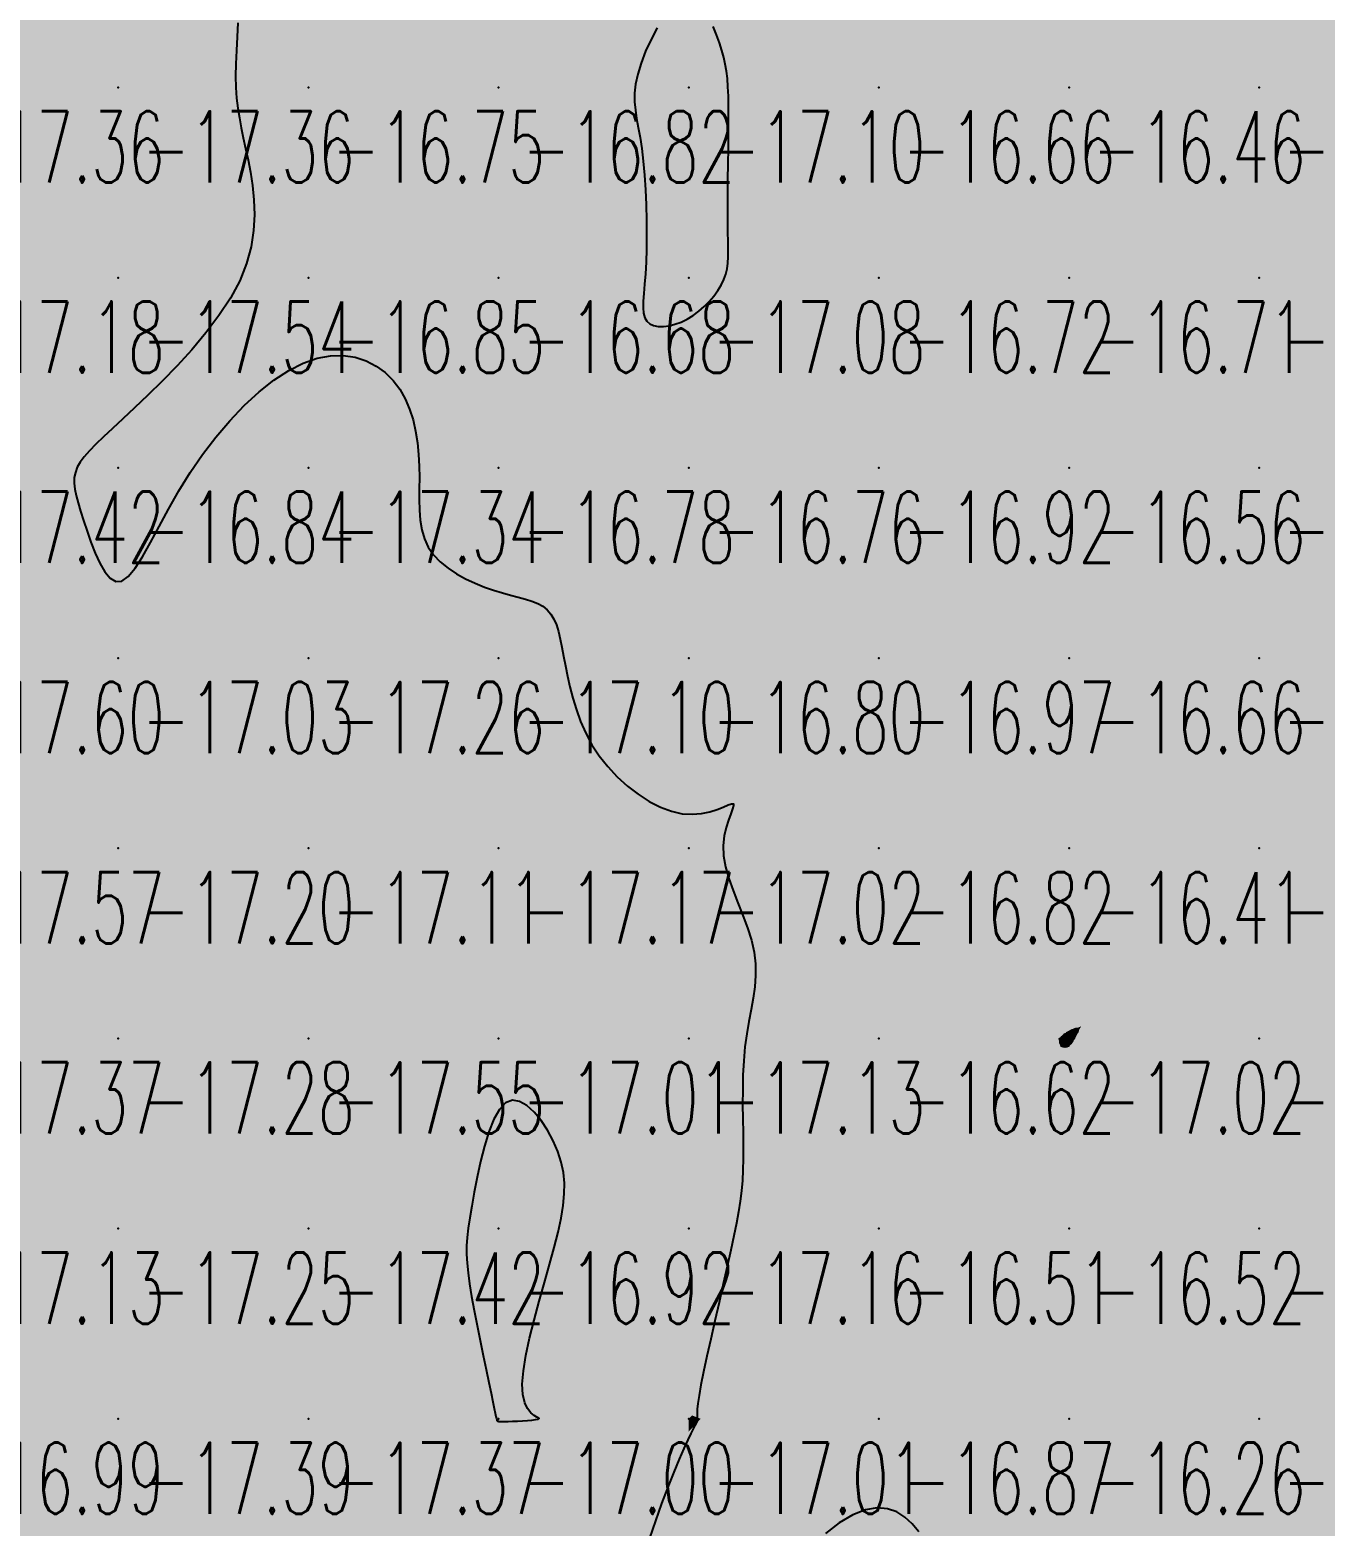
# Model space of a CAD drawing. Header units: millimetres. Extents: x 88261 to 90953, y 390274 to 392322.
# Drawn here: x 89345.6 to 89413.7, y 391811.6 to 391890.3 of the extents above; entities that cross this region are included whole.
import ezdxf
from ezdxf.enums import TextEntityAlignment as Align

# ---------------------------------------------------------------- set-up
doc = ezdxf.new("R2010")
doc.units = ezdxf.units.MM
doc.header["$LTSCALE"] = 25
for name, color, linetype in [('CN_03_00', 7, 'Continuous'), ('COTEAlt', 7, 'Continuous'), ('TN_COLORIAGE', 7, 'Continuous')]:
    doc.layers.add(name, color=color, linetype=linetype)
doc.styles.add('Simplex 1.0', font='Simplex.shx', dxfattribs={"width": 0.99, "height": 2.5})
doc.styles.get("Standard").update_dxf_attribs({"font": 'times.ttf'})

# ---------------------------------------------------------------- blocks, each defined once
blk = doc.blocks.new('COTE')
at = {"color": 0}
blk.add_point((0, 0), dxfattribs=at)
at = {"layer": 'COTEAlt'}
blk.add_attdef('ALT', text='', height=3.75, dxfattribs=at).set_placement((1.25, -1.25), align=Align.TOP_LEFT)

msp = doc.modelspace()

# ---------------------------------------------------------------- linework, layer by layer
at = {"layer": 'CN_03_00', "elevation": -17, "flags": 128}
for points in [[(89356.543, 391890.633), (89356.5, 391889.899), (89356.457, 391889.179), (89356.425, 391888.487), (89356.412, 391887.837), (89356.427, 391887.238), (89356.468, 391886.682), (89356.532, 391886.153), (89356.615, 391885.638), (89356.713, 391885.124), (89356.824, 391884.595), (89356.944, 391884.038), (89357.07, 391883.438), (89357.195, 391882.786), (89357.304, 391882.083), (89357.38, 391881.334), (89357.405, 391880.544), (89357.361, 391879.718), (89357.23, 391878.862), (89356.994, 391877.981), (89356.637, 391877.079), (89356.146, 391876.164), (89355.543, 391875.246), (89354.856, 391874.339), (89354.111, 391873.454), (89353.336, 391872.605), (89352.559, 391871.805), (89351.807, 391871.065), (89351.109, 391870.399), (89350.486, 391869.815), (89349.94, 391869.308), (89349.468, 391868.865), (89349.067, 391868.478), (89348.732, 391868.135), (89348.46, 391867.827), (89348.248, 391867.542), (89348.092, 391867.27), (89347.99, 391867.002), (89347.936, 391866.727), (89347.927, 391866.438), (89347.96, 391866.126), (89348.03, 391865.781), (89348.133, 391865.395), (89348.266, 391864.96), (89348.425, 391864.466), (89348.606, 391863.913), (89348.808, 391863.33), (89349.03, 391862.754), (89349.273, 391862.222), (89349.536, 391861.773), (89349.817, 391861.442), (89350.117, 391861.268), (89350.435, 391861.287), (89350.771, 391861.526), (89351.13, 391861.964), (89351.516, 391862.569), (89351.934, 391863.31), (89352.39, 391864.155), (89352.888, 391865.073), (89353.433, 391866.032), (89354.03, 391867), (89354.682, 391867.949), (89355.381, 391868.861), (89356.116, 391869.721), (89356.876, 391870.516), (89357.652, 391871.231), (89358.434, 391871.852), (89359.21, 391872.363), (89359.97, 391872.752), (89360.705, 391873.007), (89361.409, 391873.135), (89362.076, 391873.147), (89362.703, 391873.054), (89363.284, 391872.865), (89363.813, 391872.593), (89364.287, 391872.247), (89364.7, 391871.839), (89365.049, 391871.378), (89365.337, 391870.872), (89365.569, 391870.33), (89365.75, 391869.759), (89365.887, 391869.167), (89365.982, 391868.56), (89366.043, 391867.947), (89366.073, 391867.336), (89366.08, 391866.733), (89366.075, 391866.143), (89366.072, 391865.569), (89366.084, 391865.015), (89366.124, 391864.484), (89366.206, 391863.979), (89366.343, 391863.505), (89366.549, 391863.065), (89366.832, 391862.662), (89367.183, 391862.295), (89367.59, 391861.963), (89368.039, 391861.666), (89368.516, 391861.404), (89369.008, 391861.173), (89369.503, 391860.975), (89369.986, 391860.808), (89370.447, 391860.67), (89370.881, 391860.553), (89371.286, 391860.447), (89371.66, 391860.345), (89372.002, 391860.236), (89372.308, 391860.111), (89372.578, 391859.962), (89372.809, 391859.779), (89373.001, 391859.555), (89373.158, 391859.288), (89373.288, 391858.98), (89373.397, 391858.631), (89373.492, 391858.241), (89373.58, 391857.812), (89373.668, 391857.344), (89373.762, 391856.838), (89373.87, 391856.295), (89373.997, 391855.723), (89374.151, 391855.128), (89374.337, 391854.519), (89374.563, 391853.903), (89374.834, 391853.289), (89375.158, 391852.683), (89375.54, 391852.094), (89375.985, 391851.53), (89376.483, 391850.999), (89377.022, 391850.512), (89377.59, 391850.078), (89378.173, 391849.706), (89378.761, 391849.405), (89379.341, 391849.186), (89379.9, 391849.057), (89380.427, 391849.023), (89380.915, 391849.065), (89381.355, 391849.159), (89381.741, 391849.282), (89382.065, 391849.408), (89382.321, 391849.515), (89382.501, 391849.577), (89382.598, 391849.572), (89382.61, 391849.481), (89382.555, 391849.304), (89382.454, 391849.049), (89382.332, 391848.723), (89382.212, 391848.332), (89382.114, 391847.884), (89382.064, 391847.384), (89382.083, 391846.841), (89382.187, 391846.26), (89382.362, 391845.649), (89382.586, 391845.015), (89382.838, 391844.367), (89383.095, 391843.71), (89383.337, 391843.054), (89383.542, 391842.405), (89383.688, 391841.77), (89383.76, 391841.155), (89383.766, 391840.553), (89383.719, 391839.958), (89383.635, 391839.361), (89383.527, 391838.753), (89383.41, 391838.128), (89383.297, 391837.477), (89383.203, 391836.791), (89383.138, 391836.067), (89383.1, 391835.314), (89383.084, 391834.545), (89383.083, 391833.773), (89383.091, 391833.011), (89383.102, 391832.273), (89383.112, 391831.57), (89383.113, 391830.916), (89383.1, 391830.318), (89383.072, 391829.762), (89383.025, 391829.225), (89382.959, 391828.688), (89382.872, 391828.128), (89382.761, 391827.525), (89382.625, 391826.857), (89382.461, 391826.104), (89382.271, 391825.254), (89382.061, 391824.33), (89381.84, 391823.363), (89381.617, 391822.386), (89381.402, 391821.432), (89381.203, 391820.532), (89381.029, 391819.718), (89380.891, 391819.023), (89380.793, 391818.47), (89380.731, 391818.048), (89380.698, 391817.738), (89380.686, 391817.518), (89380.687, 391817.37), (89380.694, 391817.274), (89380.7, 391817.209), (89380.696, 391817.157), (89380.676, 391817.097), (89380.635, 391817.014), (89380.571, 391816.892), (89380.478, 391816.713), (89380.353, 391816.463), (89380.193, 391816.126), (89379.995, 391815.685), (89379.753, 391815.125), (89379.468, 391814.438), (89379.153, 391813.646), (89378.823, 391812.782), (89378.494, 391811.876), (89378.182, 391810.959)], [(89378.588, 391890.369), (89378.267, 391889.769), (89377.981, 391889.145), (89377.743, 391888.527), (89377.564, 391887.944), (89377.453, 391887.419), (89377.403, 391886.942), (89377.402, 391886.493), (89377.441, 391886.055), (89377.509, 391885.607), (89377.594, 391885.132), (89377.687, 391884.611), (89377.777, 391884.024), (89377.855, 391883.361), (89377.918, 391882.634), (89377.968, 391881.863), (89378.003, 391881.068), (89378.024, 391880.27), (89378.031, 391879.488), (89378.023, 391878.743), (89378.001, 391878.053), (89377.966, 391877.436), (89377.966, 391877.436), (89377.925, 391876.892), (89377.886, 391876.417), (89377.859, 391876.007), (89377.852, 391875.659), (89377.874, 391875.369), (89377.933, 391875.134), (89378.038, 391874.949), (89378.194, 391874.812), (89378.398, 391874.721), (89378.64, 391874.675), (89378.914, 391874.671), (89379.211, 391874.71), (89379.523, 391874.789), (89379.843, 391874.907), (89380.162, 391875.063), (89380.474, 391875.255), (89380.774, 391875.478), (89381.057, 391875.726), (89381.321, 391875.993), (89381.56, 391876.273), (89381.77, 391876.562), (89381.949, 391876.852), (89382.091, 391877.139), (89382.194, 391877.419), (89382.264, 391877.703), (89382.304, 391878.004), (89382.323, 391878.334), (89382.326, 391878.707), (89382.319, 391879.136), (89382.308, 391879.634), (89382.299, 391880.214), (89382.297, 391880.882), (89382.301, 391881.622), (89382.31, 391882.408), (89382.32, 391883.218), (89382.331, 391884.027), (89382.339, 391884.812), (89382.344, 391885.548), (89382.342, 391886.212), (89382.332, 391886.786), (89382.312, 391887.281), (89382.279, 391887.716), (89382.232, 391888.106), (89382.169, 391888.47), (89382.088, 391888.825), (89381.986, 391889.19), (89381.861, 391889.58), (89381.713, 391890.007), (89381.54, 391890.45)], [(89392.341, 391811.303), (89392.001, 391811.712), (89391.616, 391812.066), (89391.183, 391812.341), (89390.695, 391812.514), (89390.151, 391812.56), (89389.544, 391812.456), (89388.877, 391812.185), (89388.167, 391811.764), (89387.44, 391811.215)]]:
    msp.add_lwpolyline(points, dxfattribs=at)
for points in [[(89400.569, 391837.34), (89400.609, 391837.41), (89400.647, 391837.479), (89400.68, 391837.545), (89400.706, 391837.605), (89400.723, 391837.657), (89400.728, 391837.699), (89400.719, 391837.729), (89400.695, 391837.745), (89400.658, 391837.749), (89400.608, 391837.741), (89400.55, 391837.725), (89400.483, 391837.7), (89400.412, 391837.669), (89400.337, 391837.633), (89400.261, 391837.594), (89400.187, 391837.553), (89400.114, 391837.511), (89400.046, 391837.467), (89399.982, 391837.422), (89399.924, 391837.375), (89399.873, 391837.327), (89399.83, 391837.277), (89399.797, 391837.227), (89399.774, 391837.175), (89399.762, 391837.123), (89399.758, 391837.072), (89399.763, 391837.023), (89399.776, 391836.977), (89399.797, 391836.934), (89399.823, 391836.897), (89399.856, 391836.865), (89399.894, 391836.84), (89399.936, 391836.821), (89399.981, 391836.81), (89400.028, 391836.806), (89400.076, 391836.809), (89400.125, 391836.818), (89400.172, 391836.836), (89400.217, 391836.86), (89400.26, 391836.891), (89400.301, 391836.93), (89400.339, 391836.974), (89400.377, 391837.024), (89400.414, 391837.079), (89400.451, 391837.139), (89400.489, 391837.203), (89400.528, 391837.27), (89400.569, 391837.34)], [(89370.173, 391817.131), (89370.188, 391817.121), (89370.217, 391817.111), (89370.264, 391817.104), (89370.336, 391817.099), (89370.439, 391817.096), (89370.577, 391817.097), (89370.757, 391817.101), (89370.981, 391817.109), (89371.235, 391817.121), (89371.501, 391817.136), (89371.761, 391817.155), (89371.998, 391817.175), (89372.193, 391817.198), (89372.329, 391817.223), (89372.389, 391817.249), (89372.36, 391817.278), (89372.261, 391817.328), (89372.113, 391817.415), (89371.943, 391817.558), (89371.772, 391817.776), (89371.624, 391818.088), (89371.523, 391818.511), (89371.494, 391819.065), (89371.551, 391819.759), (89371.687, 391820.572), (89371.882, 391821.474), (89372.121, 391822.434), (89372.387, 391823.421), (89372.661, 391824.407), (89372.929, 391825.361), (89373.171, 391826.252), (89373.375, 391827.058), (89373.534, 391827.785), (89373.645, 391828.448), (89373.704, 391829.06), (89373.709, 391829.637), (89373.657, 391830.191), (89373.544, 391830.737), (89373.367, 391831.289), (89373.125, 391831.854), (89372.828, 391832.409), (89372.49, 391832.925), (89372.122, 391833.37), (89371.738, 391833.715), (89371.35, 391833.93), (89370.971, 391833.986), (89370.613, 391833.851), (89370.288, 391833.508), (89369.994, 391832.987), (89369.733, 391832.328), (89369.501, 391831.573), (89369.297, 391830.764), (89369.12, 391829.942), (89368.969, 391829.148), (89368.842, 391828.424), (89368.737, 391827.799), (89368.656, 391827.26), (89368.6, 391826.779), (89368.569, 391826.33), (89368.565, 391825.888), (89368.588, 391825.426), (89368.64, 391824.918), (89368.721, 391824.338), (89368.832, 391823.668), (89368.965, 391822.929), (89369.115, 391822.146), (89369.273, 391821.35), (89369.433, 391820.567), (89369.588, 391819.826), (89369.729, 391819.154), (89369.851, 391818.581), (89369.948, 391818.126), (89370.021, 391817.78), (89370.074, 391817.53), (89370.111, 391817.358), (89370.134, 391817.248), (89370.149, 391817.187), (89370.158, 391817.157), (89370.164, 391817.142), (89370.173, 391817.131)]]:
    msp.add_lwpolyline(points, close=True, dxfattribs=at)
at = {"layer": 'TN_COLORIAGE', "color": 193}
for points in [[(89340.249, 391887.239, -17.152), (89350.249, 391887.239, -17.152), (89350.249, 391897.239, -17.152)], [(89340.249, 391897.239, -17.152), (89340.249, 391887.239, -17.152), (89350.249, 391897.239, -17.152)], [(89350.249, 391887.239, -17), (89357.035, 391894.025, -17), (89350.249, 391897.239, -17), (89354.982, 391897.239, -17)], [(89356.098, 391887.239, -17.358), (89357.035, 391894.025, -17.358), (89350.249, 391887.239, -17.358)], [(89376.803, 391887.239, -17.095), (89380.249, 391893.79, -17.095), (89380.249, 391887.239, -17.095)], [(89382.122, 391889.113, -17.095), (89380.249, 391893.79, -17.095), (89380.249, 391887.239, -17.095)], [(89382.122, 391889.113, -17.095), (89382.43, 391887.239, -17.095), (89380.249, 391887.239, -17.095)], [(89340.249, 391887.239, -17.358), (89340.249, 391877.239, -17.358), (89350.249, 391887.239, -17.358)], [(89340.249, 391877.239, -17.358), (89350.249, 391877.239, -17.358), (89350.249, 391887.239, -17.358)], [(89350.249, 391877.239, -17), (89357.047, 391884.038, -17), (89350.249, 391887.239, -17), (89356.098, 391887.239, -17)], [(89377.926, 391884.917, -17.095), (89376.803, 391887.239, -17.095), (89380.249, 391887.239, -17.095)], [(89380.249, 391887.239, -17), (89377.926, 391884.917, -17), (89380.249, 391877.239, -17), (89378.157, 391877.239, -17)], [(89380.249, 391887.239, -17), (89382.43, 391887.239, -17), (89380.249, 391877.239, -17), (89382.21, 391879.201, -17)], [(89357.047, 391884.038, -17.54), (89358.131, 391877.239, -17.54), (89350.249, 391877.239, -17.54)], [(89382.21, 391879.201, -17.083), (89382.522, 391877.239, -17.083), (89380.249, 391877.239, -17.083)], [(89340.249, 391877.239, -17.54), (89340.249, 391867.239, -17.54), (89350.249, 391877.239, -17.54)], [(89350.249, 391877.239, -17), (89350.249, 391869.479, -17), (89340.249, 391867.239, -17), (89347.528, 391867.239, -17)], [(89350.249, 391869.479, -17.54), (89358.131, 391877.239, -17.54), (89350.249, 391877.239, -17.54)], [(89380.249, 391874.674, -17.083), (89377.455, 391874.446, -17.083), (89380.249, 391877.239, -17.083)], [(89378.157, 391877.239, -17.083), (89377.455, 391874.446, -17.083), (89380.249, 391877.239, -17.083)], [(89382.522, 391877.239, -17.083), (89380.249, 391874.674, -17.083), (89380.249, 391877.239, -17.083)], [(89353.421, 391867.239, -17.335), (89360.249, 391874.219, -17.335), (89360.249, 391867.239, -17.335)], [(89365.403, 391872.393, -17.335), (89360.249, 391874.219, -17.335), (89360.249, 391867.239, -17.335)], [(89365.403, 391872.393, -17.335), (89366.34, 391867.239, -17.335), (89360.249, 391867.239, -17.335)], [(89340.249, 391857.239, -17), (89348.193, 391865.184, -17), (89340.249, 391867.239, -17), (89347.528, 391867.239, -17)], [(89350.249, 391857.239, -17.335), (89360.249, 391857.239, -17.335), (89360.249, 391867.239, -17.335)], [(89360.249, 391867.239, -17), (89353.421, 391867.239, -17), (89350.249, 391857.239, -17), (89350.249, 391858.825, -17)], [(89360.249, 391867.239, -17), (89366.34, 391867.239, -17), (89360.249, 391857.239, -17), (89365.676, 391862.666, -17)], [(89340.249, 391857.239, -17), (89348.193, 391865.184, -17), (89350.249, 391857.239, -17), (89350.249, 391858.825, -17)], [(89360.249, 391857.239, -17), (89365.676, 391862.666, -17), (89370.249, 391857.239, -17), (89370.249, 391860.487, -17)], [(89373.246, 391860.237, -17.103), (89370.249, 391860.487, -17.103), (89370.249, 391857.239, -17.103)], [(89373.246, 391860.237, -17.103), (89373.621, 391857.239, -17.103), (89370.249, 391857.239, -17.103)], [(89340.249, 391857.239, -17.029), (89340.249, 391847.239, -17.029), (89350.249, 391857.239, -17.029)], [(89340.249, 391847.239, -17.029), (89350.249, 391847.239, -17.029), (89350.249, 391857.239, -17.029)], [(89350.249, 391847.239, -17.255), (89360.249, 391847.239, -17.255), (89360.249, 391857.239, -17.255)], [(89350.249, 391857.239, -17.255), (89350.249, 391847.239, -17.255), (89360.249, 391857.239, -17.255)], [(89360.249, 391847.239, -17.103), (89370.249, 391847.239, -17.103), (89370.249, 391857.239, -17.103)], [(89360.249, 391857.239, -17.103), (89360.249, 391847.239, -17.103), (89370.249, 391857.239, -17.103)], [(89370.249, 391847.239, -17), (89374.843, 391851.834, -17), (89370.249, 391857.239, -17), (89373.621, 391857.239, -17)], [(89370.249, 391847.239, -17), (89374.843, 391851.834, -17), (89380.249, 391847.239, -17), (89380.249, 391847.99, -17)], [(89380.249, 391847.99, -17.016), (89383.561, 391850.551, -17.016), (89380.249, 391847.239, -17.016)], [(89381.098, 391847.239, -17.016), (89383.561, 391850.551, -17.016), (89380.249, 391847.239, -17.016)], [(89340.249, 391837.239, -17.203), (89350.249, 391837.239, -17.203), (89350.249, 391847.239, -17.203)], [(89340.249, 391847.239, -17.203), (89340.249, 391837.239, -17.203), (89350.249, 391847.239, -17.203)], [(89350.249, 391847.239, -17.109), (89350.249, 391837.239, -17.109), (89360.249, 391847.239, -17.109)], [(89350.249, 391837.239, -17.109), (89360.249, 391837.239, -17.109), (89360.249, 391847.239, -17.109)], [(89360.249, 391847.239, -17.173), (89360.249, 391837.239, -17.173), (89370.249, 391847.239, -17.173)], [(89360.249, 391837.239, -17.173), (89370.249, 391837.239, -17.173), (89370.249, 391847.239, -17.173)], [(89370.249, 391847.239, -17.016), (89370.249, 391837.239, -17.016), (89380.249, 391847.239, -17.016)], [(89370.249, 391837.239, -17.016), (89380.249, 391837.239, -17.016), (89380.249, 391847.239, -17.016)], [(89380.249, 391837.239, -17), (89384.544, 391841.535, -17), (89380.249, 391847.239, -17), (89381.098, 391847.239, -17)], [(89382.852, 391837.239, -17.134), (89384.544, 391841.535, -17.134), (89380.249, 391837.239, -17.134)], [(89400.249, 391837.611, -17.023), (89400.89, 391837.88, -17.023), (89400.249, 391837.239, -17.023)], [(89400.508, 391837.239, -17.023), (89400.89, 391837.88, -17.023), (89400.249, 391837.239, -17.023)], [(89340.249, 391837.239, -17.281), (89340.249, 391827.239, -17.281), (89350.249, 391837.239, -17.281)], [(89340.249, 391827.239, -17.281), (89350.249, 391827.239, -17.281), (89350.249, 391837.239, -17.281)], [(89350.249, 391837.239, -17.549), (89350.249, 391827.239, -17.549), (89360.249, 391837.239, -17.549)], [(89350.249, 391827.239, -17.549), (89360.249, 391827.239, -17.549), (89360.249, 391837.239, -17.549)], [(89360.249, 391837.239, -17.01), (89360.249, 391827.239, -17.01), (89370.249, 391837.239, -17.01)], [(89360.249, 391827.239, -17), (89368.601, 391827.239, -17), (89370.249, 391837.239, -17), (89370.249, 391836.198, -17)], [(89380.249, 391837.239, -17), (89374.084, 391831.075, -17), (89370.249, 391837.239, -17), (89370.249, 391836.198, -17)], [(89380.249, 391827.239, -17), (89373.614, 391827.239, -17), (89380.249, 391837.239, -17), (89374.084, 391831.075, -17)], [(89380.249, 391827.239, -17), (89383.263, 391830.254, -17), (89380.249, 391837.239, -17), (89382.852, 391837.239, -17)], [(89400.249, 391837.611, -17.023), (89399.683, 391837.239, -17.023), (89400.249, 391837.239, -17.023)], [(89399.801, 391836.792, -17.023), (89399.683, 391837.239, -17.023), (89400.249, 391837.239, -17.023)], [(89399.801, 391836.792, -17.023), (89400.249, 391836.782, -17.023), (89400.249, 391837.239, -17.023)], [(89400.508, 391837.239, -17.023), (89400.249, 391836.782, -17.023), (89400.249, 391837.239, -17.023)], [(89382.77, 391827.239, -17.164), (89383.263, 391830.254, -17.164), (89380.249, 391827.239, -17.164)], [(89350.249, 391827.239, -17), (89340.715, 391817.706, -17), (89340.249, 391827.239, -17), (89340.249, 391818.086, -17)], [(89350.249, 391817.239, -17), (89340.552, 391817.239, -17), (89350.249, 391827.239, -17), (89340.715, 391817.706, -17)], [(89350.249, 391827.239, -17.422), (89350.249, 391817.239, -17.422), (89360.249, 391827.239, -17.422)], [(89350.249, 391817.239, -17.422), (89360.249, 391817.239, -17.422), (89360.249, 391827.239, -17.422)], [(89360.249, 391827.239, -17), (89368.601, 391827.239, -17), (89360.249, 391817.239, -17), (89368.397, 391825.387, -17)], [(89380.249, 391827.239, -17), (89370.487, 391817.478, -17), (89380.249, 391817.239, -17), (89373.399, 391817.239, -17)], [(89373.614, 391827.239, -17.164), (89370.487, 391817.478, -17.164), (89380.249, 391827.239, -17.164)], [(89380.249, 391827.239, -17), (89382.77, 391827.239, -17), (89380.249, 391817.239, -17), (89380.425, 391817.415, -17)], [(89368.397, 391825.387, -17.366), (89370.141, 391817.239, -17.366), (89360.249, 391817.239, -17.366)], [(89350.249, 391817.239, -17), (89340.552, 391817.239, -17), (89340.249, 391807.239, -17), (89340.249, 391816.787, -17)], [(89340.249, 391807.239, -17.391), (89350.249, 391807.239, -17.391), (89350.249, 391817.239, -17.391)], [(89350.249, 391817.239, -17.366), (89350.249, 391807.239, -17.366), (89360.249, 391817.239, -17.366)], [(89350.249, 391807.239, -17.366), (89360.249, 391807.239, -17.366), (89360.249, 391817.239, -17.366)], [(89360.249, 391807.239, -17), (89370.149, 391817.14, -17), (89360.249, 391817.239, -17), (89370.141, 391817.239, -17)], [(89370.249, 391807.239, -17), (89376.647, 391807.239, -17), (89380.249, 391817.239, -17), (89380.249, 391816.568, -17)], [(89370.249, 391807.239, -17), (89370.249, 391817.057, -17), (89380.249, 391817.239, -17), (89373.399, 391817.239, -17)], [(89380.425, 391817.415, -17.009), (89380.876, 391817.239, -17.009), (89380.249, 391817.239, -17.009)], [(89380.876, 391817.239, -17.009), (89380.249, 391816.568, -17.009), (89380.249, 391817.239, -17.009)], [(89360.249, 391807.239, -17), (89370.149, 391817.14, -17), (89370.249, 391807.239, -17), (89370.249, 391817.057, -17)], [(89390.249, 391814.314, -17.315), (89383.025, 391807.239, -17.315), (89390.249, 391807.239, -17.315)], [(89393.246, 391810.236, -17.315), (89390.249, 391814.314, -17.315), (89390.249, 391807.239, -17.315)]]:
    msp.add_solid(points, dxfattribs=at)
at = {"layer": 'TN_COLORIAGE', "color": 183}
for points in [[(89357.035, 391894.025, -16.746), (89356.098, 391887.239, -16.746), (89360.249, 391897.239, -16.746), (89360.249, 391887.239, -16.746)], [(89360.249, 391897.239, -16.911), (89360.249, 391887.239, -16.911), (89370.249, 391897.239, -16.911)], [(89360.249, 391887.239, -16.911), (89370.249, 391887.239, -16.911), (89370.249, 391897.239, -16.911)], [(89370.249, 391897.239, -16.95), (89370.249, 391887.239, -16.95), (89380.249, 391897.239, -16.95)], [(89380.249, 391893.79, -16.819), (89376.803, 391887.239, -16.819), (89380.249, 391897.239, -16.819), (89370.249, 391887.239, -16.819)], [(89380.249, 391893.79, -16.586), (89382.122, 391889.113, -16.586), (89380.249, 391897.239, -16.586), (89390.249, 391897.239, -16.586)], [(89382.43, 391887.239, -16.586), (89382.122, 391889.113, -16.586), (89390.249, 391887.239, -16.586), (89390.249, 391897.239, -16.586)], [(89390.249, 391887.239, -16.424), (89400.249, 391887.239, -16.424), (89400.249, 391897.239, -16.424)], [(89390.249, 391897.239, -16.424), (89390.249, 391887.239, -16.424), (89400.249, 391897.239, -16.424)], [(89400.249, 391897.239, -16.284), (89400.249, 391887.239, -16.284), (89410.249, 391897.239, -16.284)], [(89400.249, 391887.239, -16.284), (89410.249, 391887.239, -16.284), (89410.249, 391897.239, -16.284)], [(89410.249, 391897.239, -16.419), (89410.249, 391887.239, -16.419), (89420.249, 391897.239, -16.419)], [(89410.249, 391887.239, -16.419), (89420.249, 391887.239, -16.419), (89420.249, 391897.239, -16.419)], [(89356.098, 391887.239, -16.746), (89357.047, 391884.038, -16.746), (89360.249, 391887.239, -16.746)], [(89358.131, 391877.239, -16.746), (89357.047, 391884.038, -16.746), (89360.249, 391877.239, -16.746), (89360.249, 391887.239, -16.746)], [(89360.249, 391887.239, -16.819), (89360.249, 391877.239, -16.819), (89370.249, 391887.239, -16.819)], [(89360.249, 391877.239, -16.819), (89370.249, 391877.239, -16.819), (89370.249, 391887.239, -16.819)], [(89376.803, 391887.239, -16.685), (89377.926, 391884.917, -16.685), (89370.249, 391887.239, -16.685), (89370.249, 391877.239, -16.685)], [(89382.21, 391879.201, -16.658), (89382.43, 391887.239, -16.658), (89390.249, 391887.239, -16.658)], [(89382.522, 391877.239, -16.658), (89382.21, 391879.201, -16.658), (89390.249, 391877.239, -16.658), (89390.249, 391887.239, -16.658)], [(89390.249, 391887.239, -16.456), (89390.249, 391877.239, -16.456), (89400.249, 391887.239, -16.456)], [(89390.249, 391877.239, -16.456), (89400.249, 391877.239, -16.456), (89400.249, 391887.239, -16.456)], [(89400.249, 391887.239, -16.547), (89400.249, 391877.239, -16.547), (89410.249, 391887.239, -16.547)], [(89400.249, 391877.239, -16.547), (89410.249, 391877.239, -16.547), (89410.249, 391887.239, -16.547)], [(89410.249, 391877.239, -16.298), (89420.249, 391877.239, -16.298), (89420.249, 391887.239, -16.298)], [(89410.249, 391887.239, -16.298), (89410.249, 391877.239, -16.298), (89420.249, 391887.239, -16.298)], [(89378.157, 391877.239, -16.685), (89377.926, 391884.917, -16.685), (89370.249, 391877.239, -16.685)], [(89358.131, 391877.239, -16.844), (89350.249, 391869.479, -16.844), (89360.249, 391877.239, -16.844), (89350.249, 391867.239, -16.844)], [(89360.249, 391874.219, -16.844), (89353.421, 391867.239, -16.844), (89360.249, 391877.239, -16.844), (89350.249, 391867.239, -16.844)], [(89360.249, 391874.219, -16.685), (89365.403, 391872.393, -16.685), (89360.249, 391877.239, -16.685), (89370.249, 391877.239, -16.685)], [(89366.34, 391867.239, -16.685), (89365.403, 391872.393, -16.685), (89370.249, 391867.239, -16.685), (89370.249, 391877.239, -16.685)], [(89377.455, 391874.446, -16.685), (89378.157, 391877.239, -16.685), (89370.249, 391867.239, -16.685), (89370.249, 391877.239, -16.685)], [(89380.249, 391867.239, -16.716), (89390.249, 391867.239, -16.716), (89390.249, 391877.239, -16.716)], [(89380.249, 391874.674, -16.716), (89382.522, 391877.239, -16.716), (89380.249, 391867.239, -16.716), (89390.249, 391877.239, -16.716)], [(89390.249, 391877.239, -16.707), (89390.249, 391867.239, -16.707), (89400.249, 391877.239, -16.707)], [(89390.249, 391867.239, -16.707), (89400.249, 391867.239, -16.707), (89400.249, 391877.239, -16.707)], [(89400.249, 391877.239, -16.584), (89400.249, 391867.239, -16.584), (89410.249, 391877.239, -16.584)], [(89400.249, 391867.239, -16.584), (89410.249, 391867.239, -16.584), (89410.249, 391877.239, -16.584)], [(89410.249, 391867.239, -16.393), (89420.249, 391867.239, -16.393), (89420.249, 391877.239, -16.393)], [(89410.249, 391877.239, -16.393), (89410.249, 391867.239, -16.393), (89420.249, 391877.239, -16.393)], [(89377.455, 391874.446, -16.758), (89380.249, 391874.674, -16.758), (89370.249, 391867.239, -16.758), (89380.249, 391867.239, -16.758)], [(89347.528, 391867.239, -16.844), (89350.249, 391869.479, -16.844), (89350.249, 391867.239, -16.844)], [(89347.528, 391867.239, -16.844), (89348.193, 391865.184, -16.844), (89350.249, 391867.239, -16.844)], [(89350.249, 391858.825, -16.844), (89348.193, 391865.184, -16.844), (89350.249, 391867.239, -16.844)], [(89350.249, 391858.825, -16.844), (89353.421, 391867.239, -16.844), (89350.249, 391867.239, -16.844)], [(89370.249, 391860.487, -16.785), (89365.676, 391862.666, -16.785), (89370.249, 391867.239, -16.785)], [(89365.676, 391862.666, -16.785), (89366.34, 391867.239, -16.785), (89370.249, 391867.239, -16.785)], [(89370.249, 391860.487, -16.758), (89373.246, 391860.237, -16.758), (89370.249, 391867.239, -16.758), (89380.249, 391867.239, -16.758)], [(89373.621, 391857.239, -16.758), (89373.246, 391860.237, -16.758), (89380.249, 391857.239, -16.758), (89380.249, 391867.239, -16.758)], [(89380.249, 391867.239, -16.922), (89380.249, 391857.239, -16.922), (89390.249, 391867.239, -16.922)], [(89380.249, 391857.239, -16.922), (89390.249, 391857.239, -16.922), (89390.249, 391867.239, -16.922)], [(89390.249, 391857.239, -16.562), (89400.249, 391857.239, -16.562), (89400.249, 391867.239, -16.562)], [(89390.249, 391867.239, -16.562), (89390.249, 391857.239, -16.562), (89400.249, 391867.239, -16.562)], [(89400.249, 391857.239, -16.274), (89410.249, 391857.239, -16.274), (89410.249, 391867.239, -16.274)], [(89400.249, 391867.239, -16.274), (89400.249, 391857.239, -16.274), (89410.249, 391867.239, -16.274)], [(89410.249, 391857.239, -16.353), (89420.249, 391857.239, -16.353), (89420.249, 391867.239, -16.353)], [(89410.249, 391867.239, -16.353), (89410.249, 391857.239, -16.353), (89420.249, 391867.239, -16.353)], [(89373.621, 391857.239, -16.797), (89374.843, 391851.834, -16.797), (89380.249, 391857.239, -16.797)], [(89380.249, 391847.99, -16.797), (89374.843, 391851.834, -16.797), (89380.249, 391857.239, -16.797)], [(89383.561, 391850.551, -16.797), (89380.249, 391847.99, -16.797), (89390.249, 391857.239, -16.797), (89380.249, 391857.239, -16.797)], [(89383.561, 391850.551, -16.822), (89381.098, 391847.239, -16.822), (89390.249, 391857.239, -16.822), (89390.249, 391847.239, -16.822)], [(89390.249, 391847.239, -16.658), (89400.249, 391847.239, -16.658), (89400.249, 391857.239, -16.658)], [(89390.249, 391857.239, -16.658), (89390.249, 391847.239, -16.658), (89400.249, 391857.239, -16.658)], [(89400.249, 391847.239, -16.598), (89410.249, 391847.239, -16.598), (89410.249, 391857.239, -16.598)], [(89400.249, 391857.239, -16.598), (89400.249, 391847.239, -16.598), (89410.249, 391857.239, -16.598)], [(89410.249, 391857.239, -16.616), (89410.249, 391847.239, -16.616), (89420.249, 391857.239, -16.616)], [(89410.249, 391847.239, -16.616), (89420.249, 391847.239, -16.616), (89420.249, 391857.239, -16.616)], [(89381.098, 391847.239, -16.822), (89384.544, 391841.535, -16.822), (89390.249, 391847.239, -16.822)], [(89384.544, 391841.535, -16.62), (89382.852, 391837.239, -16.62), (89390.249, 391847.239, -16.62), (89390.249, 391837.239, -16.62)], [(89390.249, 391847.239, -16.41), (89390.249, 391837.239, -16.41), (89400.249, 391847.239, -16.41)], [(89399.683, 391837.239, -16.41), (89400.249, 391837.611, -16.41), (89390.249, 391837.239, -16.41), (89400.249, 391847.239, -16.41)], [(89400.89, 391837.88, -16.41), (89400.249, 391837.611, -16.41), (89410.249, 391847.239, -16.41), (89400.249, 391847.239, -16.41)], [(89400.89, 391837.88, -16.144), (89400.508, 391837.239, -16.144), (89410.249, 391847.239, -16.144), (89410.249, 391837.239, -16.144)], [(89410.249, 391847.239, -16.424), (89410.249, 391837.239, -16.424), (89420.249, 391847.239, -16.424)], [(89410.249, 391837.239, -16.424), (89420.249, 391837.239, -16.424), (89420.249, 391847.239, -16.424)], [(89383.263, 391830.254, -16.514), (89382.77, 391827.239, -16.514), (89390.249, 391837.239, -16.514), (89390.249, 391827.239, -16.514)], [(89382.852, 391837.239, -16.62), (89383.263, 391830.254, -16.62), (89390.249, 391837.239, -16.62)], [(89399.683, 391837.239, -16.514), (89399.801, 391836.792, -16.514), (89390.249, 391837.239, -16.514), (89390.249, 391827.239, -16.514)], [(89400.249, 391827.239, -16.144), (89410.249, 391827.239, -16.144), (89410.249, 391837.239, -16.144)], [(89400.249, 391836.782, -16.144), (89400.508, 391837.239, -16.144), (89400.249, 391827.239, -16.144), (89410.249, 391837.239, -16.144)], [(89410.249, 391827.239, -16.837), (89420.249, 391827.239, -16.837), (89420.249, 391837.239, -16.837)], [(89410.249, 391837.239, -16.837), (89410.249, 391827.239, -16.837), (89420.249, 391837.239, -16.837)], [(89370.249, 391836.198, -16.917), (89368.601, 391827.239, -16.917), (89370.249, 391827.239, -16.917)], [(89370.249, 391836.198, -16.917), (89374.084, 391831.075, -16.917), (89370.249, 391827.239, -16.917)], [(89400.249, 391836.782, -16.514), (89399.801, 391836.792, -16.514), (89400.249, 391827.239, -16.514), (89390.249, 391827.239, -16.514)], [(89374.084, 391831.075, -16.917), (89373.614, 391827.239, -16.917), (89370.249, 391827.239, -16.917)], [(89370.141, 391817.239, -16.917), (89368.397, 391825.387, -16.917), (89370.249, 391817.239, -16.917), (89370.249, 391827.239, -16.917)], [(89368.397, 391825.387, -16.917), (89368.601, 391827.239, -16.917), (89370.249, 391827.239, -16.917)], [(89370.487, 391817.478, -16.917), (89373.614, 391827.239, -16.917), (89370.249, 391817.239, -16.917), (89370.249, 391827.239, -16.917)], [(89380.425, 391817.415, -16.514), (89382.77, 391827.239, -16.514), (89390.249, 391827.239, -16.514)], [(89380.876, 391817.239, -16.514), (89380.425, 391817.415, -16.514), (89390.249, 391817.239, -16.514), (89390.249, 391827.239, -16.514)], [(89390.249, 391827.239, -16.525), (89390.249, 391817.239, -16.525), (89400.249, 391827.239, -16.525)], [(89390.249, 391817.239, -16.525), (89400.249, 391817.239, -16.525), (89400.249, 391827.239, -16.525)], [(89400.249, 391817.239, -16.495), (89410.249, 391817.239, -16.495), (89410.249, 391827.239, -16.495)], [(89400.249, 391827.239, -16.495), (89400.249, 391817.239, -16.495), (89410.249, 391827.239, -16.495)], [(89410.249, 391817.239, -16.678), (89420.249, 391817.239, -16.678), (89420.249, 391827.239, -16.678)], [(89410.249, 391827.239, -16.678), (89410.249, 391817.239, -16.678), (89420.249, 391827.239, -16.678)], [(89370.141, 391817.239, -16.996), (89370.149, 391817.14, -16.996), (89370.249, 391817.239, -16.996)], [(89370.249, 391817.057, -16.996), (89370.149, 391817.14, -16.996), (89370.249, 391817.239, -16.996)], [(89373.399, 391817.239, -16.996), (89370.487, 391817.478, -16.996), (89370.249, 391817.239, -16.996)], [(89373.399, 391817.239, -16.996), (89370.249, 391817.057, -16.996), (89370.249, 391817.239, -16.996)], [(89383.025, 391807.239, -16.87), (89390.249, 391814.314, -16.87), (89380.249, 391807.239, -16.87), (89390.249, 391817.239, -16.87)], [(89380.249, 391816.568, -16.87), (89380.876, 391817.239, -16.87), (89380.249, 391807.239, -16.87), (89390.249, 391817.239, -16.87)], [(89390.249, 391814.314, -16.264), (89393.246, 391810.236, -16.264), (89390.249, 391817.239, -16.264), (89400.249, 391817.239, -16.264)], [(89394.186, 391807.239, -16.264), (89393.246, 391810.236, -16.264), (89400.249, 391807.239, -16.264), (89400.249, 391817.239, -16.264)], [(89400.249, 391807.239, -16.717), (89410.249, 391807.239, -16.717), (89410.249, 391817.239, -16.717)], [(89400.249, 391817.239, -16.717), (89400.249, 391807.239, -16.717), (89410.249, 391817.239, -16.717)], [(89410.249, 391817.239, -16.62), (89410.249, 391807.239, -16.62), (89420.249, 391817.239, -16.62)], [(89410.249, 391807.239, -16.62), (89420.249, 391807.239, -16.62), (89420.249, 391817.239, -16.62)], [(89380.249, 391816.568, -16.879), (89376.647, 391807.239, -16.879), (89380.249, 391807.239, -16.879)]]:
    msp.add_solid(points, dxfattribs=at)

# ---------------------------------------------------------------- block references
at = {"layer": 'COTEAlt'}
ref = msp.add_blockref('COTE', (89340.249, 391887.239), dxfattribs=at)
ref.add_attrib('ALT', '-17.36', dxfattribs={"height": 3.75, "style": 'Simplex 1.0', "width": 0.6}).set_placement((89341.499, 391885.989), align=Align.TOP_LEFT)
ref = msp.add_blockref('COTE', (89350.249, 391887.239), dxfattribs=at)
ref.add_attrib('ALT', '-17.36', dxfattribs={"height": 3.75, "style": 'Simplex 1.0', "width": 0.6}).set_placement((89351.499, 391885.989), align=Align.TOP_LEFT)
ref = msp.add_blockref('COTE', (89360.249, 391887.239), dxfattribs=at)
ref.add_attrib('ALT', '-16.75', dxfattribs={"height": 3.75, "style": 'Simplex 1.0', "width": 0.6}).set_placement((89361.499, 391885.989), align=Align.TOP_LEFT)
ref = msp.add_blockref('COTE', (89370.249, 391887.239), dxfattribs=at)
ref.add_attrib('ALT', '-16.82', dxfattribs={"height": 3.75, "style": 'Simplex 1.0', "width": 0.6}).set_placement((89371.499, 391885.989), align=Align.TOP_LEFT)
ref = msp.add_blockref('COTE', (89380.249, 391887.239), dxfattribs=at)
ref.add_attrib('ALT', '-17.10', dxfattribs={"height": 3.75, "style": 'Simplex 1.0', "width": 0.6}).set_placement((89381.499, 391885.989), align=Align.TOP_LEFT)
ref = msp.add_blockref('COTE', (89390.249, 391887.239), dxfattribs=at)
ref.add_attrib('ALT', '-16.66', dxfattribs={"height": 3.75, "style": 'Simplex 1.0', "width": 0.6}).set_placement((89391.499, 391885.989), align=Align.TOP_LEFT)
ref = msp.add_blockref('COTE', (89400.249, 391887.239), dxfattribs=at)
ref.add_attrib('ALT', '-16.46', dxfattribs={"height": 3.75, "style": 'Simplex 1.0', "width": 0.6}).set_placement((89401.499, 391885.989), align=Align.TOP_LEFT)
ref = msp.add_blockref('COTE', (89410.249, 391887.239), dxfattribs=at)
ref.add_attrib('ALT', '-16.55', dxfattribs={"height": 3.75, "style": 'Simplex 1.0', "width": 0.6}).set_placement((89411.499, 391885.989), align=Align.TOP_LEFT)
ref = msp.add_blockref('COTE', (89340.249, 391877.239), dxfattribs=at)
ref.add_attrib('ALT', '-17.18', dxfattribs={"height": 3.75, "style": 'Simplex 1.0', "width": 0.6}).set_placement((89341.499, 391875.989), align=Align.TOP_LEFT)
ref = msp.add_blockref('COTE', (89350.249, 391877.239), dxfattribs=at)
ref.add_attrib('ALT', '-17.54', dxfattribs={"height": 3.75, "style": 'Simplex 1.0', "width": 0.6}).set_placement((89351.499, 391875.989), align=Align.TOP_LEFT)
ref = msp.add_blockref('COTE', (89360.249, 391877.239), dxfattribs=at)
ref.add_attrib('ALT', '-16.85', dxfattribs={"height": 3.75, "style": 'Simplex 1.0', "width": 0.6}).set_placement((89361.499, 391875.989), align=Align.TOP_LEFT)
ref = msp.add_blockref('COTE', (89370.249, 391877.239), dxfattribs=at)
ref.add_attrib('ALT', '-16.68', dxfattribs={"height": 3.75, "style": 'Simplex 1.0', "width": 0.6}).set_placement((89371.499, 391875.989), align=Align.TOP_LEFT)
ref = msp.add_blockref('COTE', (89380.249, 391877.239), dxfattribs=at)
ref.add_attrib('ALT', '-17.08', dxfattribs={"height": 3.75, "style": 'Simplex 1.0', "width": 0.6}).set_placement((89381.499, 391875.989), align=Align.TOP_LEFT)
ref = msp.add_blockref('COTE', (89390.249, 391877.239), dxfattribs=at)
ref.add_attrib('ALT', '-16.72', dxfattribs={"height": 3.75, "style": 'Simplex 1.0', "width": 0.6}).set_placement((89391.499, 391875.989), align=Align.TOP_LEFT)
ref = msp.add_blockref('COTE', (89400.249, 391877.239), dxfattribs=at)
ref.add_attrib('ALT', '-16.71', dxfattribs={"height": 3.75, "style": 'Simplex 1.0', "width": 0.6}).set_placement((89401.499, 391875.989), align=Align.TOP_LEFT)
ref = msp.add_blockref('COTE', (89410.249, 391877.239), dxfattribs=at)
ref.add_attrib('ALT', '-16.58', dxfattribs={"height": 3.75, "style": 'Simplex 1.0', "width": 0.6}).set_placement((89411.499, 391875.989), align=Align.TOP_LEFT)
ref = msp.add_blockref('COTE', (89340.249, 391867.239), dxfattribs=at)
ref.add_attrib('ALT', '-17.42', dxfattribs={"height": 3.75, "style": 'Simplex 1.0', "width": 0.6}).set_placement((89341.499, 391865.989), align=Align.TOP_LEFT)
ref = msp.add_blockref('COTE', (89350.249, 391867.239), dxfattribs=at)
ref.add_attrib('ALT', '-16.84', dxfattribs={"height": 3.75, "style": 'Simplex 1.0', "width": 0.6}).set_placement((89351.499, 391865.989), align=Align.TOP_LEFT)
ref = msp.add_blockref('COTE', (89360.249, 391867.239), dxfattribs=at)
ref.add_attrib('ALT', '-17.34', dxfattribs={"height": 3.75, "style": 'Simplex 1.0', "width": 0.6}).set_placement((89361.499, 391865.989), align=Align.TOP_LEFT)
ref = msp.add_blockref('COTE', (89370.249, 391867.239), dxfattribs=at)
ref.add_attrib('ALT', '-16.78', dxfattribs={"height": 3.75, "style": 'Simplex 1.0', "width": 0.6}).set_placement((89371.499, 391865.989), align=Align.TOP_LEFT)
ref = msp.add_blockref('COTE', (89380.249, 391867.239), dxfattribs=at)
ref.add_attrib('ALT', '-16.76', dxfattribs={"height": 3.75, "style": 'Simplex 1.0', "width": 0.6}).set_placement((89381.499, 391865.989), align=Align.TOP_LEFT)
ref = msp.add_blockref('COTE', (89390.249, 391867.239), dxfattribs=at)
ref.add_attrib('ALT', '-16.92', dxfattribs={"height": 3.75, "style": 'Simplex 1.0', "width": 0.6}).set_placement((89391.499, 391865.989), align=Align.TOP_LEFT)
ref = msp.add_blockref('COTE', (89400.249, 391867.239), dxfattribs=at)
ref.add_attrib('ALT', '-16.56', dxfattribs={"height": 3.75, "style": 'Simplex 1.0', "width": 0.6}).set_placement((89401.499, 391865.989), align=Align.TOP_LEFT)
ref = msp.add_blockref('COTE', (89410.249, 391867.239), dxfattribs=at)
ref.add_attrib('ALT', '-16.27', dxfattribs={"height": 3.75, "style": 'Simplex 1.0', "width": 0.6}).set_placement((89411.499, 391865.989), align=Align.TOP_LEFT)
ref = msp.add_blockref('COTE', (89340.249, 391857.239), dxfattribs=at)
ref.add_attrib('ALT', '-17.60', dxfattribs={"height": 3.75, "style": 'Simplex 1.0', "width": 0.6}).set_placement((89341.499, 391855.989), align=Align.TOP_LEFT)
ref = msp.add_blockref('COTE', (89350.249, 391857.239), dxfattribs=at)
ref.add_attrib('ALT', '-17.03', dxfattribs={"height": 3.75, "style": 'Simplex 1.0', "width": 0.6}).set_placement((89351.499, 391855.989), align=Align.TOP_LEFT)
ref = msp.add_blockref('COTE', (89360.249, 391857.239), dxfattribs=at)
ref.add_attrib('ALT', '-17.26', dxfattribs={"height": 3.75, "style": 'Simplex 1.0', "width": 0.6}).set_placement((89361.499, 391855.989), align=Align.TOP_LEFT)
ref = msp.add_blockref('COTE', (89370.249, 391857.239), dxfattribs=at)
ref.add_attrib('ALT', '-17.10', dxfattribs={"height": 3.75, "style": 'Simplex 1.0', "width": 0.6}).set_placement((89371.499, 391855.989), align=Align.TOP_LEFT)
ref = msp.add_blockref('COTE', (89380.249, 391857.239), dxfattribs=at)
ref.add_attrib('ALT', '-16.80', dxfattribs={"height": 3.75, "style": 'Simplex 1.0', "width": 0.6}).set_placement((89381.499, 391855.989), align=Align.TOP_LEFT)
ref = msp.add_blockref('COTE', (89390.249, 391857.239), dxfattribs=at)
ref.add_attrib('ALT', '-16.97', dxfattribs={"height": 3.75, "style": 'Simplex 1.0', "width": 0.6}).set_placement((89391.499, 391855.989), align=Align.TOP_LEFT)
ref = msp.add_blockref('COTE', (89400.249, 391857.239), dxfattribs=at)
ref.add_attrib('ALT', '-16.66', dxfattribs={"height": 3.75, "style": 'Simplex 1.0', "width": 0.6}).set_placement((89401.499, 391855.989), align=Align.TOP_LEFT)
ref = msp.add_blockref('COTE', (89410.249, 391857.239), dxfattribs=at)
ref.add_attrib('ALT', '-16.60', dxfattribs={"height": 3.75, "style": 'Simplex 1.0', "width": 0.6}).set_placement((89411.499, 391855.989), align=Align.TOP_LEFT)
ref = msp.add_blockref('COTE', (89340.249, 391847.239), dxfattribs=at)
ref.add_attrib('ALT', '-17.57', dxfattribs={"height": 3.75, "style": 'Simplex 1.0', "width": 0.6}).set_placement((89341.499, 391845.989), align=Align.TOP_LEFT)
ref = msp.add_blockref('COTE', (89350.249, 391847.239), dxfattribs=at)
ref.add_attrib('ALT', '-17.20', dxfattribs={"height": 3.75, "style": 'Simplex 1.0', "width": 0.6}).set_placement((89351.499, 391845.989), align=Align.TOP_LEFT)
ref = msp.add_blockref('COTE', (89360.249, 391847.239), dxfattribs=at)
ref.add_attrib('ALT', '-17.11', dxfattribs={"height": 3.75, "style": 'Simplex 1.0', "width": 0.6}).set_placement((89361.499, 391845.989), align=Align.TOP_LEFT)
ref = msp.add_blockref('COTE', (89370.249, 391847.239), dxfattribs=at)
ref.add_attrib('ALT', '-17.17', dxfattribs={"height": 3.75, "style": 'Simplex 1.0', "width": 0.6}).set_placement((89371.499, 391845.989), align=Align.TOP_LEFT)
ref = msp.add_blockref('COTE', (89380.249, 391847.239), dxfattribs=at)
ref.add_attrib('ALT', '-17.02', dxfattribs={"height": 3.75, "style": 'Simplex 1.0', "width": 0.6}).set_placement((89381.499, 391845.989), align=Align.TOP_LEFT)
ref = msp.add_blockref('COTE', (89390.249, 391847.239), dxfattribs=at)
ref.add_attrib('ALT', '-16.82', dxfattribs={"height": 3.75, "style": 'Simplex 1.0', "width": 0.6}).set_placement((89391.499, 391845.989), align=Align.TOP_LEFT)
ref = msp.add_blockref('COTE', (89400.249, 391847.239), dxfattribs=at)
ref.add_attrib('ALT', '-16.41', dxfattribs={"height": 3.75, "style": 'Simplex 1.0', "width": 0.6}).set_placement((89401.499, 391845.989), align=Align.TOP_LEFT)
ref = msp.add_blockref('COTE', (89410.249, 391847.239), dxfattribs=at)
ref.add_attrib('ALT', '-16.67', dxfattribs={"height": 3.75, "style": 'Simplex 1.0', "width": 0.6}).set_placement((89411.499, 391845.989), align=Align.TOP_LEFT)
ref = msp.add_blockref('COTE', (89340.249, 391837.239), dxfattribs=at)
ref.add_attrib('ALT', '-17.37', dxfattribs={"height": 3.75, "style": 'Simplex 1.0', "width": 0.6}).set_placement((89341.499, 391835.989), align=Align.TOP_LEFT)
ref = msp.add_blockref('COTE', (89350.249, 391837.239), dxfattribs=at)
ref.add_attrib('ALT', '-17.28', dxfattribs={"height": 3.75, "style": 'Simplex 1.0', "width": 0.6}).set_placement((89351.499, 391835.989), align=Align.TOP_LEFT)
ref = msp.add_blockref('COTE', (89360.249, 391837.239), dxfattribs=at)
ref.add_attrib('ALT', '-17.55', dxfattribs={"height": 3.75, "style": 'Simplex 1.0', "width": 0.6}).set_placement((89361.499, 391835.989), align=Align.TOP_LEFT)
ref = msp.add_blockref('COTE', (89370.249, 391837.239), dxfattribs=at)
ref.add_attrib('ALT', '-17.01', dxfattribs={"height": 3.75, "style": 'Simplex 1.0', "width": 0.6}).set_placement((89371.499, 391835.989), align=Align.TOP_LEFT)
ref = msp.add_blockref('COTE', (89380.249, 391837.239), dxfattribs=at)
ref.add_attrib('ALT', '-17.13', dxfattribs={"height": 3.75, "style": 'Simplex 1.0', "width": 0.6}).set_placement((89381.499, 391835.989), align=Align.TOP_LEFT)
ref = msp.add_blockref('COTE', (89390.249, 391837.239), dxfattribs=at)
ref.add_attrib('ALT', '-16.62', dxfattribs={"height": 3.75, "style": 'Simplex 1.0', "width": 0.6}).set_placement((89391.499, 391835.989), align=Align.TOP_LEFT)
ref = msp.add_blockref('COTE', (89400.249, 391837.239), dxfattribs=at)
ref.add_attrib('ALT', '-17.02', dxfattribs={"height": 3.75, "style": 'Simplex 1.0', "width": 0.6}).set_placement((89401.499, 391835.989), align=Align.TOP_LEFT)
ref = msp.add_blockref('COTE', (89410.249, 391837.239), dxfattribs=at)
ref.add_attrib('ALT', '-16.14', dxfattribs={"height": 3.75, "style": 'Simplex 1.0', "width": 0.6}).set_placement((89411.499, 391835.989), align=Align.TOP_LEFT)
ref = msp.add_blockref('COTE', (89340.249, 391827.239), dxfattribs=at)
ref.add_attrib('ALT', '-17.13', dxfattribs={"height": 3.75, "style": 'Simplex 1.0', "width": 0.6}).set_placement((89341.499, 391825.989), align=Align.TOP_LEFT)
ref = msp.add_blockref('COTE', (89350.249, 391827.239), dxfattribs=at)
ref.add_attrib('ALT', '-17.25', dxfattribs={"height": 3.75, "style": 'Simplex 1.0', "width": 0.6}).set_placement((89351.499, 391825.989), align=Align.TOP_LEFT)
ref = msp.add_blockref('COTE', (89360.249, 391827.239), dxfattribs=at)
ref.add_attrib('ALT', '-17.42', dxfattribs={"height": 3.75, "style": 'Simplex 1.0', "width": 0.6}).set_placement((89361.499, 391825.989), align=Align.TOP_LEFT)
ref = msp.add_blockref('COTE', (89370.249, 391827.239), dxfattribs=at)
ref.add_attrib('ALT', '-16.92', dxfattribs={"height": 3.75, "style": 'Simplex 1.0', "width": 0.6}).set_placement((89371.499, 391825.989), align=Align.TOP_LEFT)
ref = msp.add_blockref('COTE', (89380.249, 391827.239), dxfattribs=at)
ref.add_attrib('ALT', '-17.16', dxfattribs={"height": 3.75, "style": 'Simplex 1.0', "width": 0.6}).set_placement((89381.499, 391825.989), align=Align.TOP_LEFT)
ref = msp.add_blockref('COTE', (89390.249, 391827.239), dxfattribs=at)
ref.add_attrib('ALT', '-16.51', dxfattribs={"height": 3.75, "style": 'Simplex 1.0', "width": 0.6}).set_placement((89391.499, 391825.989), align=Align.TOP_LEFT)
ref = msp.add_blockref('COTE', (89400.249, 391827.239), dxfattribs=at)
ref.add_attrib('ALT', '-16.52', dxfattribs={"height": 3.75, "style": 'Simplex 1.0', "width": 0.6}).set_placement((89401.499, 391825.989), align=Align.TOP_LEFT)
ref = msp.add_blockref('COTE', (89410.249, 391827.239), dxfattribs=at)
ref.add_attrib('ALT', '-16.50', dxfattribs={"height": 3.75, "style": 'Simplex 1.0', "width": 0.6}).set_placement((89411.499, 391825.989), align=Align.TOP_LEFT)
ref = msp.add_blockref('COTE', (89340.249, 391817.239), dxfattribs=at)
ref.add_attrib('ALT', '-16.99', dxfattribs={"height": 3.75, "style": 'Simplex 1.0', "width": 0.6}).set_placement((89341.499, 391815.989), align=Align.TOP_LEFT)
ref = msp.add_blockref('COTE', (89350.249, 391817.239), dxfattribs=at)
ref.add_attrib('ALT', '-17.39', dxfattribs={"height": 3.75, "style": 'Simplex 1.0', "width": 0.6}).set_placement((89351.499, 391815.989), align=Align.TOP_LEFT)
ref = msp.add_blockref('COTE', (89360.249, 391817.239), dxfattribs=at)
ref.add_attrib('ALT', '-17.37', dxfattribs={"height": 3.75, "style": 'Simplex 1.0', "width": 0.6}).set_placement((89361.499, 391815.989), align=Align.TOP_LEFT)
ref = msp.add_blockref('COTE', (89370.249, 391817.239), dxfattribs=at)
ref.add_attrib('ALT', '-17.00', dxfattribs={"height": 3.75, "style": 'Simplex 1.0', "width": 0.6}).set_placement((89371.499, 391815.989), align=Align.TOP_LEFT)
ref = msp.add_blockref('COTE', (89380.249, 391817.239), dxfattribs=at)
ref.add_attrib('ALT', '-17.01', dxfattribs={"height": 3.75, "style": 'Simplex 1.0', "width": 0.6}).set_placement((89381.499, 391815.989), align=Align.TOP_LEFT)
ref = msp.add_blockref('COTE', (89390.249, 391817.239), dxfattribs=at)
ref.add_attrib('ALT', '-16.87', dxfattribs={"height": 3.75, "style": 'Simplex 1.0', "width": 0.6}).set_placement((89391.499, 391815.989), align=Align.TOP_LEFT)
ref = msp.add_blockref('COTE', (89400.249, 391817.239), dxfattribs=at)
ref.add_attrib('ALT', '-16.26', dxfattribs={"height": 3.75, "style": 'Simplex 1.0', "width": 0.6}).set_placement((89401.499, 391815.989), align=Align.TOP_LEFT)
ref = msp.add_blockref('COTE', (89410.249, 391817.239), dxfattribs=at)
ref.add_attrib('ALT', '-16.72', dxfattribs={"height": 3.75, "style": 'Simplex 1.0', "width": 0.6}).set_placement((89411.499, 391815.989), align=Align.TOP_LEFT)

doc.saveas('drawing.dxf')
